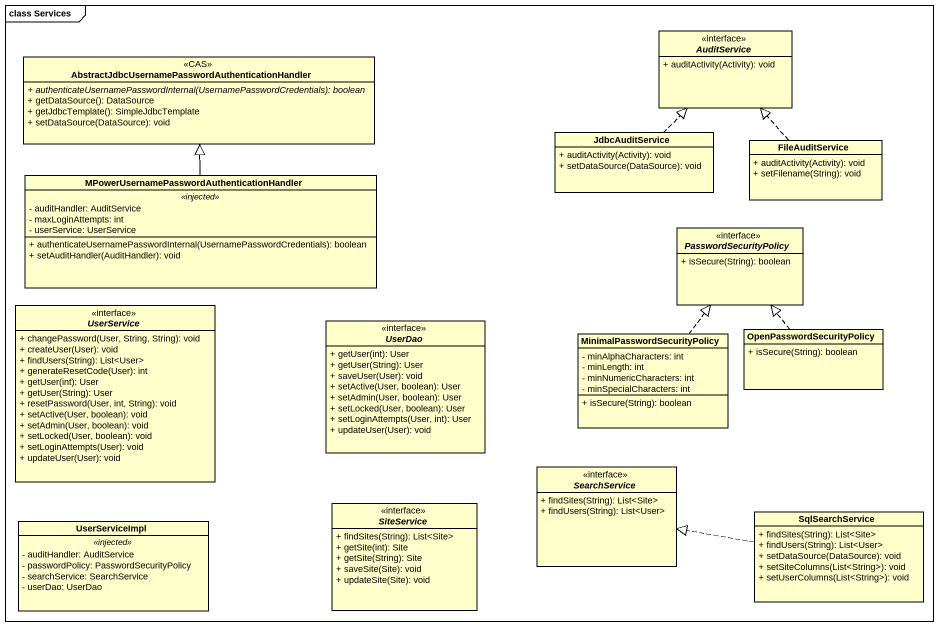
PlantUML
@startuml
mainframe class Services
hide circle
hide empty members
skinparam classAttributeIconSize 0
interface AuditService <<interface>> {
  + auditActivity(Activity): void
}
class "AbstractJdbcUsernamePasswordAuthenticationHandler" as AbstractJdbcUsernamePassword <<CAS>> {
  {abstract} + authenticateUsernamePasswordInternal(UsernamePasswordCredentials): boolean
  + getDataSource(): DataSource
  + getJdbcTemplate(): SimpleJdbcTemplate
  + setDataSource(DataSource): void
}
class JdbcAuditService {
  + auditActivity(Activity): void
  + setDataSource(DataSource): void
}
class FileAuditService {
  + auditActivity(Activity): void
  + setFilename(String): void
}
class "MPowerUsernamePasswordAuthenticationHandler" as MPowerUsernamePasswordAuthen {
  .. <<injected>> ..
  - auditHandler: AuditService
  - maxLoginAttempts: int
  - userService: UserService
  --
  + authenticateUsernamePasswordInternal(UsernamePasswordCredentials): boolean
  + setAuditHandler(AuditHandler): void
}
interface PasswordSecurityPolicy <<interface>> {
  + isSecure(String): boolean
}
abstract class UserService <<interface>> {
  + changePassword(User, String, String): void
  + createUser(User): void
  + findUsers(String): List<User>
  + generateResetCode(User): int
  + getUser(int): User
  + getUser(String): User
  + resetPassword(User, int, String): void
  + setActive(User, boolean): void
  + setAdmin(User, boolean): void
  + setLocked(User, boolean): void
  + setLoginAttempts(User): void
  + updateUser(User): void
}
abstract class UserDao <<interface>> {
  + getUser(int): User
  + getUser(String): User
  + saveUser(User): void
  + setActive(User, boolean): User
  + setAdmin(User, boolean): User
  + setLocked(User, boolean): User
  + setLoginAttempts(User, int): User
  + updateUser(User): void
}
class "MinimalPasswordSecurityPolicy" as MinimalPasswordSecurityPolic {
  - minAlphaCharacters: int
  - minLength: int
  - minNumericCharacters: int
  - minSpecialCharacters: int
  + isSecure(String): boolean
}
class OpenPasswordSecurityPolicy {
  + isSecure(String): boolean
}
interface SearchService <<interface>> {
  + findSites(String): List<Site>
  + findUsers(String): List<User>
}
interface SiteService <<interface>> {
  + findSites(String): List<Site>
  + getSite(int): Site
  + getSite(String): Site
  + saveSite(Site): void
  + updateSite(Site): void
}
class UserServiceImpl {
  .. <<injected>> ..
  - auditHandler: AuditService
  - passwordPolicy: PasswordSecurityPolicy
  - searchService: SearchService
  - userDao: UserDao
}
class SqlSearchService {
  + findSites(String): List<Site>
  + findUsers(String): List<User>
  + setDataSource(DataSource): void
  + setSiteColumns(List<String>): void
  + setUserColumns(List<String>): void
}
JdbcAuditService .up.|> AuditService
FileAuditService .up.|> AuditService
MPowerUsernamePasswordAuthen -up-|> AbstractJdbcUsernamePassword
MinimalPasswordSecurityPolic .up.|> PasswordSecurityPolicy
OpenPasswordSecurityPolicy .up.|> PasswordSecurityPolicy
SqlSearchService .left.|> SearchService
@enduml
